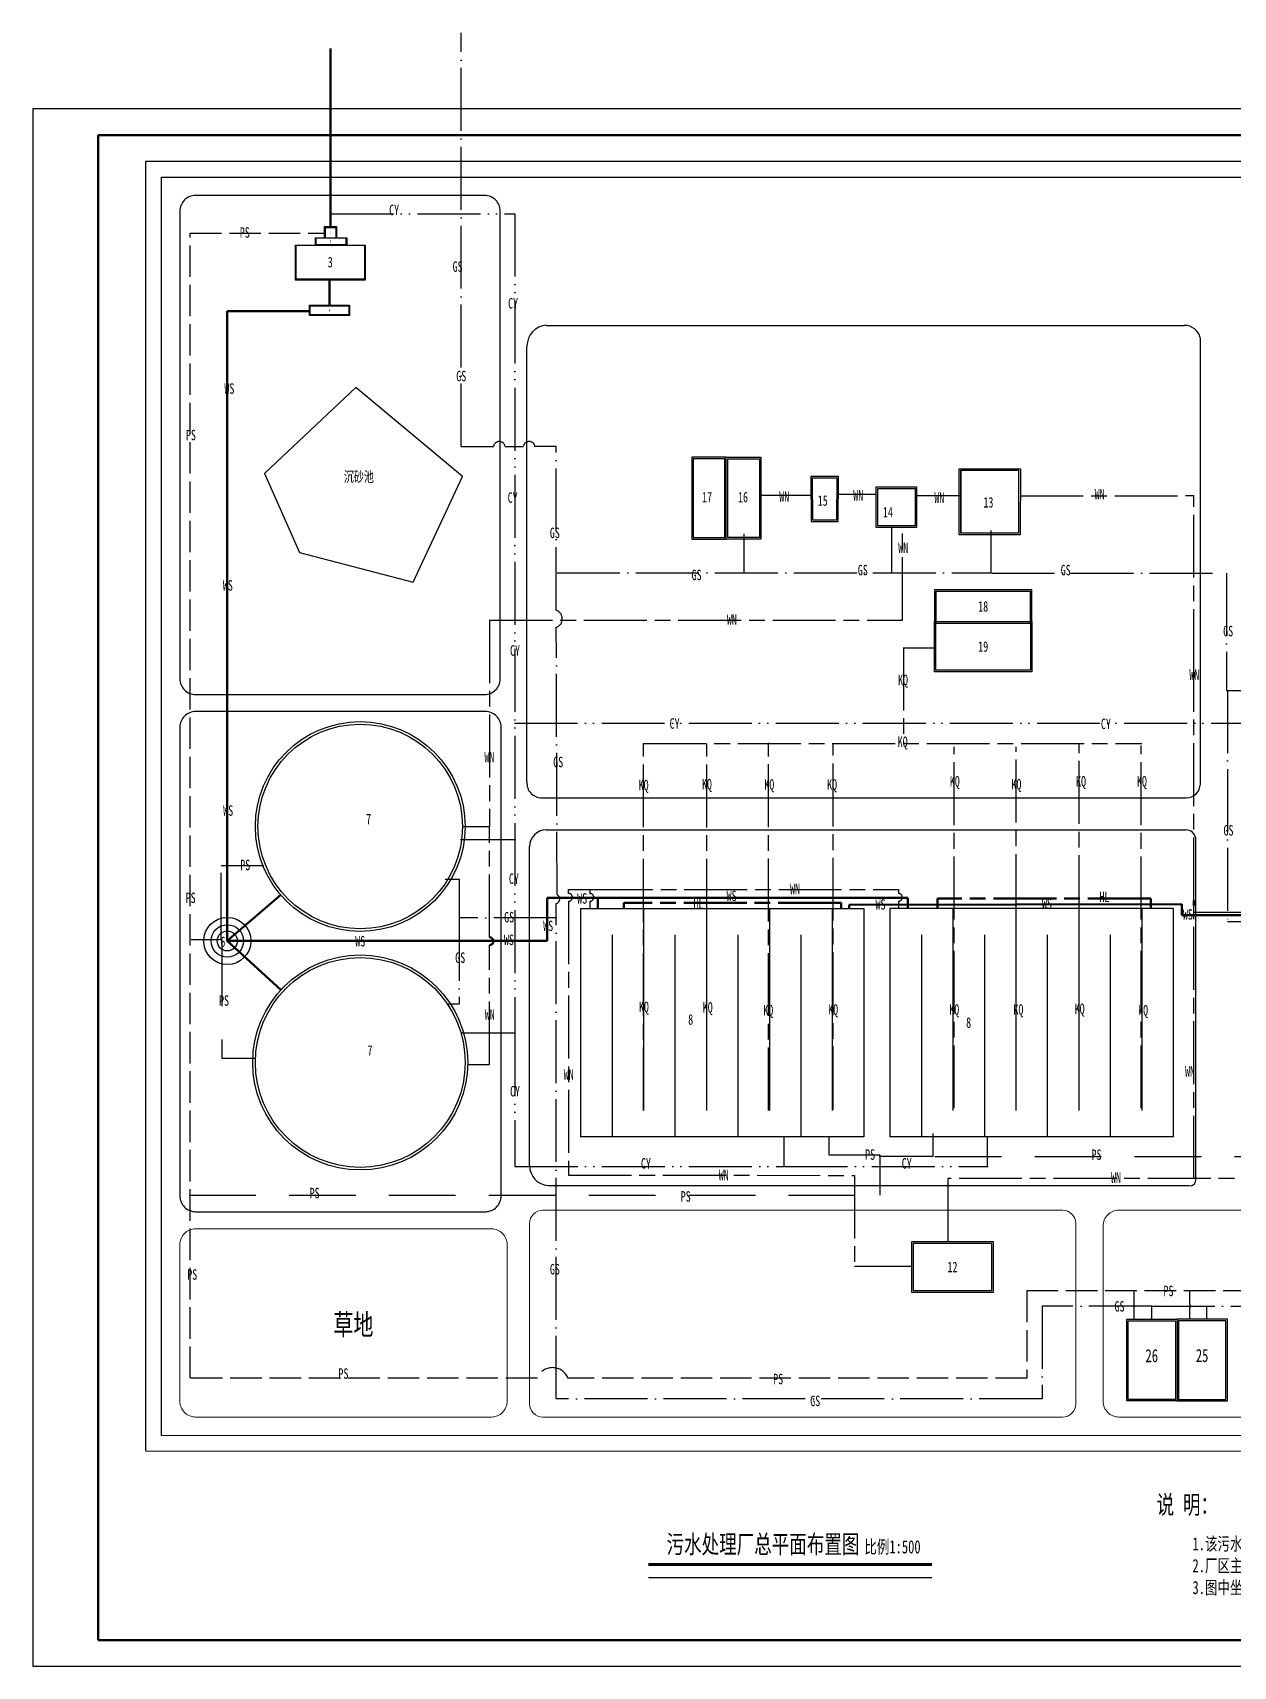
# Model space of a CAD drawing. Header units: millimetres. Extents: x 3398 to 7210, y -225 to 672.
# Drawn here: x 4839 to 5297, y 14 to 637 of the extents above; entities that cross this region are included whole.
import ezdxf

# ---------------------------------------------------------------- set-up
doc = ezdxf.new("R2010")
doc.units = ezdxf.units.MM
for name, pattern in [('ACAD_ISO02W100', [15, 12, -3]), ('ACAD_ISO04W100', [30, 24, -3, 0, -3]), ('ACAD_ISO05W100', [33, 24, -3, 0, -3, 0, -3]), ('ACAD_ISO08W100', [36, 24, -3, 6, -3]), ('ACAD_ISO11W100', [33, 12, -3, 12, -3, 0, -3]), ('DASHEDX2', [38.1, 25.4, -12.7])]:
    doc.linetypes.add(name, pattern=pattern)
for name, color, linetype in [('厂区排水管线', 252, 'ACAD_ISO02W100'), ('厂区给水管', 150, 'ACAD_ISO04W100'), ('图框线和图表线', 7, 'Continuous'), ('文字', 7, 'Continuous'), ('污水处理构筑物', 6, 'Continuous'), ('污泥处理构筑物', 3, 'Continuous'), ('绿地', 3, 'Continuous'), ('草地', 96, 'Continuous'), ('辅助构筑物和建筑物', 1, 'Continuous')]:
    doc.layers.add(name, color=color, linetype=linetype)
for name, color, linetype, lineweight in [('污水管线', 5, 'Continuous', 50), ('污泥管线', 40, 'ACAD_ISO08W100', 50), ('消化液回流', 1, 'ACAD_ISO08W100', 50)]:
    doc.layers.add(name, color=color, linetype=linetype, lineweight=lineweight)
doc.styles.add('长仿宋', font='simfang.ttf', dxfattribs={"width": 0.7, "height": 4})

msp = doc.modelspace()

# ---------------------------------------------------------------- linework, layer by layer
at = {"lineweight": -3}
for p, q in [((5680.151, 608.053), (4839.151, 608.053)), ((4839.151, 608.053), (4839.151, 14.053)), ((4839.151, 14.053), (5680.151, 14.053))]:
    msp.add_line(p, q, dxfattribs=at)
at = {"lineweight": 50}
for p, q in [((4864.151, 598.053), (4864.151, 24.053)), ((5670.151, 598.053), (4864.151, 598.053)), ((4864.151, 24.053), (5670.151, 24.053))]:
    msp.add_line(p, q, dxfattribs=at)
at = {"layer": '厂区排水管线', "color": 0, "linetype": 'ACAD_ISO05W100', "lineweight": -3}
for p, q in [((4952.717, 568.08), (5023.073, 568.08)), ((5023.073, 568.08), (5023.073, 255.579)), ((5022.946, 373.741), (5311.58, 373.741)), ((5023.407, 329.262), (5002.306, 329.262)), ((5023.073, 255.579), (5002.514, 255.579)), ((5023.027, 255.5), (5023.027, 204.744)), ((5125.68, 204.744), (5125.68, 216.221)), ((5203.307, 204.744), (5203.307, 216.221)), ((5023.027, 204.744), (5125.68, 204.744)), ((5125.935, 204.744), (5203.563, 204.744))]:
    msp.add_line(p, q, dxfattribs=at)
at = {"layer": '厂区排水管线'}
for p, q in [((4899.17, 123.98), (4899.17, 560.64)), ((4899.17, 560.64), (4950.469, 560.64)), ((5395.174, 157.293), (5218.27, 157.293)), ((5218.27, 157.293), (5218.27, 123.98)), ((5259.121, 157.293), (5259.121, 151.814)), ((5280.323, 157.293), (5280.323, 152.121)), ((5259.121, 151.067), (5259.121, 146.462)), ((5280.323, 150.815), (5280.323, 146.462)), ((5031.524, 123.98), (4899.17, 123.98)), ((5218.27, 123.98), (5043.234, 123.98))]:
    msp.add_line(p, q, dxfattribs=at)
at = {"layer": '厂区排水管线', "color": 6, "linetype": 'ByBlock'}
msp.add_line((4947.288, 556.35), (4958.62, 556.35), dxfattribs=at)
at = {"layer": '厂区排水管线', "color": 5, "linetype": 'ByBlock', "lineweight": 50}
for p, q in [((4913.367, 290.71), (4913.367, 530.95)), ((4913.367, 530.95), (4944.693, 530.95)), ((5035.389, 290.71), (5035.389, 307.135)), ((5172.873, 307.135), (5172.873, 303.042)), ((5277.405, 304.765), (5150.574, 304.528)), ((5277.405, 300.534), (5277.405, 304.765)), ((5393.098, 300.534), (5277.405, 300.534))]:
    msp.add_line(p, q, dxfattribs=at)
at = {"layer": '厂区排水管线', "color": 3, "linetype": 'ByBlock'}
for p, q in [((5035.117, 525.494), (5278.324, 525.494)), ((5027.642, 351.339), (5027.642, 517.573)), ((5038.833, 394.517), (5038.833, 394.517)), ((5033.244, 345.268), (5278.999, 345.268)), ((5034.936, 333.074), (5278.927, 333.074)), ((5028.646, 205.004), (5028.646, 326.712)), ((5282.662, 199.432), (5282.662, 329.882)), ((5028.646, 205.004), (5028.646, 205.004)), ((5035.706, 197.406), (5280.105, 197.406))]:
    msp.add_line(p, q, dxfattribs=at)
at = {"layer": '厂区排水管线', "color": 3, "linetype": 'ByBlock', "lineweight": -3}
msp.add_line((5284.43, 350.548), (5284.43, 520.688), dxfattribs=at)
at = {"layer": '厂区排水管线', "linetype": 'ByBlock', "lineweight": -2}
for p, q in [((4962.366, 501.809), (4927.542, 468.98)), ((5003.059, 467.807), (4962.366, 501.809)), ((4927.542, 468.98), (4940.846, 438.887)), ((4984.278, 427.553), (5003.059, 467.807)), ((4940.846, 438.887), (4984.278, 427.553))]:
    msp.add_line(p, q, dxfattribs=at)
at = {"layer": '厂区排水管线', "color": 5, "linetype": 'ByBlock'}
for p, q in [((5002.607, 479.288), (5014.863, 479.288)), ((5019.294, 479.288), (5026.259, 479.288)), ((5038.833, 479.288), (5030.469, 479.288))]:
    msp.add_line(p, q, dxfattribs=at)
at = {"layer": '厂区排水管线', "color": 5, "linetype": 'ACAD_ISO04W100'}
for p, q in [((5038.833, 416.827), (5038.833, 479.288)), ((5039.135, 308.37), (5038.833, 410.321)), ((5038.833, 116.118), (5038.833, 304.962))]:
    msp.add_line(p, q, dxfattribs=at)
at = {"layer": '厂区排水管线', "color": 40, "linetype": 'ACAD_ISO08W100', "lineweight": 30}
for p, q in [((5281.926, 393.262), (5281.926, 460.536)), ((5170.806, 413.076), (5170.806, 448.217)), ((5013.357, 413.076), (5013.357, 334.351)), ((5043.5, 305.863), (5043.489, 201.398)), ((5043.5, 308.842), (5043.5, 310.332)), ((5051.631, 310.332), (5051.631, 308.606)), ((5051.631, 305.863), (5051.631, 302.838)), ((5169.304, 310.332), (5169.304, 308.842)), ((5169.304, 305.863), (5169.304, 303.042)), ((5289.905, 301.564), (5281.926, 301.559)), ((5043.489, 201.398), (5152.569, 201.284)), ((5152.569, 201.284), (5152.569, 166.633)), ((5152.569, 166.633), (5174.301, 166.633))]:
    msp.add_line(p, q, dxfattribs=at)
at = {"layer": '厂区排水管线', "color": 5, "linetype": 'ACAD_ISO04W100', "lineweight": -3}
for p, q in [((5166.831, 431.08), (5166.831, 449.264)), ((5110.473, 431.068), (5110.473, 445.944)), ((5204.663, 431.08), (5204.663, 447.275)), ((5039.112, 431.08), (5204.663, 431.08)), ((5204.871, 431.011), (5294.382, 431.011)), ((5294.382, 431.011), (5294.382, 386.263)), ((5294.745, 386.359), (5294.745, 298.108)), ((5294.382, 386.263), (5345.607, 386.263)), ((5001.945, 314.128), (4996.416, 314.128)), ((5001.945, 299.487), (5001.945, 314.128)), ((5038.992, 299.46), (5001.818, 299.46)), ((5001.818, 299.46), (5001.818, 266.568)), ((5294.745, 298.108), (5351.959, 298.108)), ((5001.818, 266.568), (4997.578, 266.568))]:
    msp.add_line(p, q, dxfattribs=at)
at = {"layer": '厂区排水管线', "color": 30, "linetype": 'ACAD_ISO08W100', "lineweight": 30}
for p, q in [((5171.252, 402.65), (5171.252, 366.051)), ((5171.252, 402.467), (5182.612, 402.467)), ((5072.077, 226.042), (5072.077, 365.995)), ((5072.077, 365.995), (5262.077, 365.995)), ((5096.266, 226.014), (5096.266, 365.88)), ((5119.768, 226.087), (5119.768, 366.23)), ((5144.445, 226.391), (5144.445, 365.711)), ((5190.612, 226.881), (5190.612, 364.73)), ((5214.187, 227.863), (5214.187, 364.73)), ((5238.253, 227.372), (5238.253, 365.711)), ((5261.828, 226.881), (5261.828, 365.22))]:
    msp.add_line(p, q, dxfattribs=at)
at = {"layer": '厂区排水管线', "color": 3, "linetype": 'ByBlock', "lineweight": 30}
msp.add_line((5281.926, 391.176), (5281.926, 391.176), dxfattribs=at)
at = {"layer": '厂区排水管线', "color": 30, "linetype": 'ACAD_ISO08W100', "lineweight": 50}
for p, q in [((5072.077, 365.995), (5072.077, 365.995)), ((5096.077, 226.042), (5096.077, 226.042))]:
    msp.add_line(p, q, dxfattribs=at)
at = {"layer": '厂区排水管线', "linetype": 'DASHEDX2', "lineweight": -3}
for p, q in [((4911.062, 291.222), (4911.062, 319.478)), ((4911.062, 319.478), (4927.342, 319.478)), ((4911.26, 291.229), (4911.26, 245.971)), ((4911.26, 245.971), (4923.722, 245.971)), ((5142.911, 209.035), (5142.911, 216.128)), ((5182.533, 208.661), (5182.533, 217.248)), ((5162.348, 209.035), (5142.911, 209.035)), ((5161.974, 208.661), (5182.533, 208.661)), ((5162.348, 193.728), (5162.348, 209.035)), ((5183.158, 208.528), (5307.26, 208.528)), ((4898.832, 193.728), (5162.348, 193.728))]:
    msp.add_line(p, q, dxfattribs=at)
at = {"layer": '厂区排水管线', "linetype": 'ACAD_ISO11W100', "lineweight": -3}
msp.add_line((4899.532, 291.222), (4911.062, 291.222), dxfattribs=at)
at = {"layer": '厂区排水管线', "color": 3, "linetype": 'ByBlock'}
for centre, radius, start, end in [((5035.577, 517.573), 7.935, 93.325584, 180), ((5278.324, 519.213), 6.281, 13.580401, 90), ((5033.244, 350.888), 5.621, 175.403442, 270), ((5278.999, 350.7), 5.433, 270, 358.396645), ((5035.008, 326.712), 6.362, 90.646662, 180), ((5278.927, 329.293), 3.781, 8.964429, 90), ((5036.265, 205.004), 7.619, 180, 265.790267), ((5280.581, 199.432), 2.081, 256.77192, 360)]:
    msp.add_arc(centre, radius, start, end, dxfattribs=at)
at = {"layer": '厂区排水管线'}
for centre, radius, start, end in [((5259.021, 151.44), 0.387, 285.109608, 74.890392), ((5279.957, 151.468), 0.748, 299.26813, 60.73187), ((5037.379, 121.689), 6.287, 21.371683, 158.628317)]:
    msp.add_arc(centre, radius, start, end, dxfattribs=at)
at = {"layer": '厂区给水管'}
for p, q in [((5002.607, 479.288), (5002.607, 637.112)), ((5265.942, 151.464), (5224.095, 151.464)), ((5224.095, 151.464), (5224.095, 116.118)), ((5265.942, 146.462), (5265.942, 151.464)), ((5265.942, 151.464), (5397.406, 151.464)), ((5286.738, 151.464), (5286.738, 146.462)), ((5224.095, 116.118), (5038.833, 116.118))]:
    msp.add_line(p, q, dxfattribs=at)
for centre, radius, start, end in [((5017.079, 478.941), 2.242, 8.906371, 171.093629), ((5028.474, 478.941), 2.242, 8.906371, 171.093629), ((5037.679, 413.574), 3.451, 289.529551, 70.470449), ((5038.265, 306.707), 1.878, 291.646914, 62.383847)]:
    msp.add_arc(centre, radius, start, end, dxfattribs=at)
at = {"layer": '图框线和图表线', "lineweight": 70}
msp.add_line((5073.987, 52.942), (5181.987, 52.942), dxfattribs=at)
at = {"layer": '图框线和图表线'}
msp.add_line((5073.987, 47.942), (5181.987, 47.942), dxfattribs=at)
at = {"layer": '污水处理构筑物', "lineweight": -3}
for p, q in [((4950.469, 563.145), (4955.069, 563.154)), ((4950.469, 558.85), (4950.469, 563.145)), ((4950.769, 562.845), (4954.769, 562.845)), ((4950.769, 558.85), (4950.769, 562.845)), ((4954.769, 562.845), (4954.769, 558.85)), ((4955.069, 563.154), (4955.069, 558.85)), ((4939.337, 542.769), (4939.337, 556.069)), ((4939.337, 556.069), (4965.937, 556.069)), ((4939.637, 543.069), (4939.637, 556.069)), ((4946.984, 556.069), (4946.988, 558.85)), ((4946.988, 558.85), (4952.988, 558.849)), ((4947.288, 556.35), (4947.288, 558.85)), ((4952.988, 558.849), (4958.62, 558.85)), ((4958.62, 558.85), (4958.62, 556.35)), ((4958.62, 558.85), (4958.92, 558.85)), ((4958.92, 558.85), (4958.92, 556.35)), ((4958.92, 556.35), (4958.92, 556.069)), ((4965.637, 556.069), (4965.637, 543.069)), ((4965.937, 556.069), (4965.937, 542.769)), ((4965.937, 542.769), (4939.337, 542.769)), ((4965.637, 543.069), (4939.637, 543.069)), ((4944.696, 533.208), (4952.356, 533.208)), ((4944.696, 529.228), (4944.696, 533.208)), ((4944.996, 532.908), (4952.356, 532.908)), ((4944.996, 529.528), (4944.996, 532.908)), ((4952.356, 533.208), (4960.016, 533.208)), ((4952.356, 532.908), (4959.716, 532.908)), ((4959.716, 532.908), (4959.716, 529.528)), ((4960.016, 533.208), (4960.016, 529.228)), ((4952.356, 529.228), (4944.696, 529.228)), ((4952.356, 529.528), (4944.996, 529.528)), ((4959.716, 529.528), (4952.356, 529.528)), ((4960.016, 529.228), (4952.356, 529.228)), ((5048.077, 303.042), (5048.077, 216.042)), ((5048.077, 303.042), (5156.077, 303.042)), ((5072.077, 303.042), (5072.077, 226.042)), ((5096.077, 303.042), (5096.077, 226.042)), ((5120.077, 303.042), (5120.077, 226.042)), ((5144.077, 303.042), (5144.077, 226.042)), ((5156.077, 303.042), (5156.077, 216.042)), ((5166.077, 303.042), (5166.077, 216.042)), ((5274.077, 303.042), (5166.077, 303.042)), ((5190.077, 303.042), (5190.077, 226.042)), ((5214.077, 303.042), (5214.077, 226.042)), ((5238.077, 303.042), (5238.077, 226.042)), ((5262.077, 303.042), (5262.077, 226.042)), ((5274.077, 303.042), (5274.077, 216.042)), ((5060.077, 293.042), (5060.077, 216.042)), ((5084.077, 293.042), (5084.077, 216.042)), ((5108.077, 293.042), (5108.077, 216.042)), ((5132.077, 293.042), (5132.077, 216.042)), ((5178.077, 293.042), (5178.077, 216.042)), ((5202.077, 293.042), (5202.077, 216.042)), ((5226.077, 293.042), (5226.077, 216.042)), ((5250.077, 293.042), (5250.077, 216.042)), ((5156.077, 216.042), (5048.077, 216.042)), ((5274.077, 216.042), (5166.077, 216.042))]:
    msp.add_line(p, q, dxfattribs=at)
at = {"layer": '污水处理构筑物', "lineweight": -2}
for points in [[(5220.226, 411.357), (5220.226, 424.557), (5183.026, 424.557), (5183.026, 411.357)], [(5220.226, 412.557), (5220.226, 393.357), (5183.026, 393.357), (5183.026, 412.557)], [(5183.626, 412.557), (5219.626, 412.557)]]:
    msp.add_lwpolyline(points, dxfattribs=at)
for points in [[(5183.626, 411.957), (5219.626, 411.957), (5219.626, 423.957), (5183.626, 423.957)], [(5183.626, 411.957), (5219.626, 411.957), (5219.626, 393.957), (5183.626, 393.957)]]:
    msp.add_lwpolyline(points, close=True, dxfattribs=at)
at = {"layer": '污水处理构筑物', "lineweight": -3}
for centre, radius in [((4964.068, 334.351), 40), ((4964.068, 334.351), 39), ((4964.068, 244.351), 41), ((4964.068, 244.351), 40)]:
    msp.add_circle(centre, radius, dxfattribs=at)
at = {"layer": '污水处理构筑物'}
for radius in [8.998, 6.189, 3.835]:
    msp.add_circle((4913.367, 290.71), radius, dxfattribs=at)
at = {"layer": '污水管线', "lineweight": 50}
msp.add_line((4952.769, 563.149), (4952.769, 631.13), dxfattribs=at)
at = {"layer": '污水管线'}
for p, q in [((4952.356, 533.208), (4952.356, 542.769)), ((4913.367, 290.71), (4933.752, 308.256)), ((5035.389, 307.135), (5172.873, 307.135)), ((5054.642, 307.135), (5054.642, 303.042)), ((5150.574, 303.042), (5150.574, 304.528)), ((4913.367, 290.71), (4933.81, 272.018)), ((4913.367, 290.71), (5035.389, 290.71))]:
    msp.add_line(p, q, dxfattribs=at)
at = {"layer": '污泥处理构筑物', "lineweight": -3}
for p, q in [((5135.965, 459.325), (5135.965, 467.923)), ((5135.965, 467.923), (5136.565, 467.923)), ((5136.565, 467.923), (5145.77, 467.923)), ((5145.77, 467.923), (5146.37, 467.923)), ((5146.37, 467.923), (5146.37, 459.625)), ((5215.108, 470.224), (5215.108, 446.224)), ((5135.965, 459.325), (5135.965, 450.726)), ((5146.37, 459.625), (5146.37, 459.325)), ((5146.37, 459.025), (5146.37, 459.325)), ((5146.37, 450.726), (5146.37, 459.025)), ((5135.965, 450.726), (5136.565, 450.726)), ((5136.565, 450.726), (5145.77, 450.726)), ((5145.77, 450.726), (5146.37, 450.726))]:
    msp.add_line(p, q, dxfattribs=at)
at = {"layer": '污泥处理构筑物', "lineweight": -2}
for p, q in [((5193.108, 458.224), (5193.108, 470.224)), ((5193.108, 470.224), (5215.108, 470.224)), ((5193.108, 446.224), (5193.108, 458.224)), ((5215.108, 446.224), (5193.108, 446.224))]:
    msp.add_line(p, q, dxfattribs=at)
at = {"layer": '污泥处理构筑物'}
for p, q in [((5160.837, 463.847), (5176.237, 463.847)), ((5160.837, 448.447), (5160.837, 463.847)), ((5161.437, 463.247), (5175.637, 463.247)), ((5161.437, 449.047), (5161.437, 463.247)), ((5175.637, 463.247), (5175.637, 449.047)), ((5176.237, 463.847), (5176.237, 448.447)), ((5175.637, 449.047), (5161.437, 449.047)), ((5176.237, 448.447), (5160.837, 448.447))]:
    msp.add_line(p, q, dxfattribs=at)
at = {"layer": '污泥处理构筑物', "lineweight": -2}
for points in [[(5090.463, 443.999), (5103.663, 443.999), (5103.663, 475.199), (5090.463, 475.199)], [(5091.063, 444.599), (5103.063, 444.599), (5103.063, 474.599), (5091.063, 474.599)], [(5116.863, 443.999), (5103.663, 443.999), (5103.663, 475.199), (5116.863, 475.199)], [(5116.263, 444.599), (5104.263, 444.599), (5104.263, 474.599), (5116.263, 474.599)], [(5174.301, 156.75), (5205.501, 156.75), (5205.501, 175.95), (5174.301, 175.95)], [(5174.901, 157.35), (5204.901, 157.35), (5204.901, 175.35), (5174.901, 175.35)]]:
    msp.add_lwpolyline(points, close=True, dxfattribs=at)
at = {"layer": '污泥处理构筑物', "lineweight": -3}
for points in [[(5136.565, 467.323), (5145.77, 467.323), (5145.77, 458.998), (5145.77, 458.998)], [(5136.577, 458.998), (5136.565, 458.998), (5136.565, 467.323)], [(5136.566, 459.025), (5136.565, 459.025), (5136.565, 451.326), (5145.77, 451.326), (5145.77, 459.025), (5145.77, 459.025)], [(5136.584, 458.998), (5136.577, 458.998)]]:
    msp.add_lwpolyline(points, dxfattribs=at)
at = {"layer": '污泥处理构筑物', "lineweight": -2}
for points in [[(5192.508, 457.624), (5192.508, 470.824)], [(5192.508, 470.824), (5215.804, 470.824), (5215.708, 445.624)], [(5215.804, 470.824), (5215.708, 445.624), (5192.508, 445.624)], [(5193.108, 470.224), (5193.108, 446.224)], [(5192.508, 445.624), (5192.508, 458.824)]]:
    msp.add_lwpolyline(points, dxfattribs=at)
at = {"layer": '污泥管线', "lineweight": 30}
for p, q in [((5135.891, 460.656), (5116.863, 460.656)), ((5160.837, 460.971), (5146.406, 460.971)), ((5176.237, 460.536), (5192.801, 460.536)), ((5215.764, 460.448), (5281.926, 460.536)), ((5013.357, 413.076), (5170.806, 413.076)), ((5281.926, 306.149), (5281.926, 391.176)), ((5003.068, 334.351), (5013.357, 334.351)), ((5013.357, 292.102), (5013.357, 334.351)), ((5043.5, 310.332), (5051.631, 310.332)), ((5051.631, 310.332), (5169.304, 310.332)), ((5281.926, 200.066), (5281.926, 304.206)), ((5343.383, 301.6), (5289.905, 301.564)), ((5013.357, 243.628), (5013.357, 289.123)), ((5005.061, 243.628), (5013.357, 243.628)), ((5396.413, 200.066), (5188.182, 200.066)), ((5188.182, 200.066), (5188.182, 175.95))]:
    msp.add_line(p, q, dxfattribs=at)
at = {"layer": '污泥管线', "lineweight": -3}
msp.add_line((5193.108, 458.224), (5193.108, 457.624), dxfattribs=at)
at = {"layer": '污泥管线'}
for p, q in [((5281.926, 391.176), (5281.926, 393.262)), ((5281.926, 304.206), (5281.926, 306.149))]:
    msp.add_line(p, q, dxfattribs=at)
at = {"layer": '污泥管线', "lineweight": 30}
for centre in [(5043.5, 307.353), (5051.631, 307.353), (5169.304, 307.353)]:
    msp.add_arc(centre, 1.49, 270, 90, dxfattribs=at)
at = {"layer": '污泥管线'}
msp.add_arc((5013.357, 290.613), 1.49, 270, 90, dxfattribs=at)
at = {"layer": '消化液回流'}
for p, q in [((5265.538, 306.949), (5184.249, 306.949)), ((5184.249, 306.949), (5184.249, 303.042)), ((5265.538, 303.042), (5265.538, 306.949)), ((5147.442, 305.268), (5064.648, 305.268)), ((5064.648, 305.268), (5064.648, 303.042)), ((5147.442, 303.042), (5147.442, 305.268))]:
    msp.add_line(p, q, dxfattribs=at)
at = {"layer": '绿地', "lineweight": -3}
for p, q in [((4882.292, 588.053), (5520.051, 588.053)), ((4888.292, 582.053), (5520.029, 582.053)), ((4888.292, 102.144), (4888.292, 582.053))]:
    msp.add_line(p, q, dxfattribs=at)
at = {"layer": '绿地', "color": 3, "lineweight": -3}
msp.add_line((4882.292, 96.144), (4882.292, 588.053), dxfattribs=at)
at = {"layer": '绿地', "lineweight": -3}
for points in [[(4895.292, 390.679, 0.4142136), (4901.292, 384.679), (5011.454, 384.679, 0.4142136), (5017.454, 390.679), (5017.454, 569.053, 0.4142136), (5011.454, 575.053), (4901.292, 575.053, 0.4142136), (4895.292, 569.053)], [(5017.799, 372.22, 0.4142136), (5011.799, 378.22), (4901.292, 378.22, 0.4142136), (4895.292, 372.22), (4895.292, 193.453, 0.4142136), (4901.292, 187.453), (5011.799, 187.453, 0.4142136), (5017.799, 193.453)]]:
    msp.add_lwpolyline(points, format="xyb", close=True, dxfattribs=at)
at = {"layer": '草地', "color": 3, "lineweight": 9}
for p, q in [((4888.292, 102.144), (5514.029, 102.144)), ((4882.292, 96.144), (5520.029, 96.144))]:
    msp.add_line(p, q, dxfattribs=at)
for points in [[(5028.646, 183.004, -0.4142136), (5033.646, 188.004), (5231.944, 188.004, -0.4142136), (5236.944, 183.004), (5236.944, 114.144, -0.4142136), (5231.944, 109.144), (5033.646, 109.144, -0.4142136), (5028.646, 114.144)], [(5247.357, 115.144, 0.4142136), (5253.357, 109.144), (5490.192, 109.144, 0.4142136), (5496.192, 115.144), (5496.192, 182.004, 0.4142136), (5490.192, 188.004), (5253.357, 188.004, 0.4142136), (5247.357, 182.004)], [(4895.292, 115.144, 0.4142136), (4901.292, 109.144), (5014.101, 109.144, 0.4142136), (5020.101, 115.144), (5020.101, 174.905, 0.4142136), (5014.101, 180.905), (4901.292, 180.905, 0.4142136), (4895.292, 174.905)]]:
    msp.add_lwpolyline(points, format="xyb", close=True, dxfattribs=at)
at = {"layer": '辅助构筑物和建筑物', "lineweight": -2}
for points in [[(5256.342, 146.462), (5275.542, 146.462), (5275.542, 115.262), (5256.342, 115.262)], [(5256.942, 145.862), (5274.942, 145.862), (5274.942, 115.862), (5256.942, 115.862)], [(5275.542, 115.262), (5294.742, 115.262), (5294.742, 146.462), (5275.542, 146.462)], [(5276.142, 115.862), (5294.142, 115.862), (5294.142, 145.862), (5276.142, 145.862)]]:
    msp.add_lwpolyline(points, close=True, dxfattribs=at)

# ---------------------------------------------------------------- texts
at = {"style": '长仿宋'}
for s, insert, char_height, width, attachment_point in [('3', (4952.637, 549.569), 4, 26, 5), ('4', (4952.405, 531.25), 1, 7.36, 5), ('14', (5167.203, 456.224), 4, 0.98258, 3), ('18', (5201.626, 418.257), 4, 36, 5), ('19', (5201.626, 402.957), 4, 36, 5), ('7', (4967.265, 337.197), 4, 49.01714, 5), ('6', (4911.679, 290.389), 4, 2.64706, 5), ('7', (4967.757, 248.906), 4, 30.85935, 5), ('12', (5189.901, 166.35), 4, 30, 5)]:
    msp.add_mtext(s, dxfattribs=dict(at, insert=insert, char_height=char_height, width=width, attachment_point=attachment_point))
at = {"layer": '厂区排水管线', "color": 0, "linetype": 'ACAD_ISO05W100', "lineweight": -3, "char_height": 4, "attachment_point": 1, "style": '长仿宋'}
for s, width, insert in [('CY', 11.40731, (4975.084, 571.515)), ('GS', 8.20997, (4999.298, 549.881)), ('CY', 7.41569, (5020.432, 535.906)), ('GS', 8.20997, (5000.698, 508.144)), ('WS', 9.93717, (4912.268, 503.369)), ('CY', 6.02353, (5020.283, 461.803)), ('GS', 8.20997, (5036.368, 448.342)), ('GS', 8.20997, (5090.414, 432.281)), ('GS', 8.20997, (5153.803, 434.143)), ('GS', 8.20997, (5231.175, 434.143)), ('WS', 9.93717, (4911.665, 428.32)), ('GS', 8.20997, (5293.144, 410.882)), ('CY', 4.73969, (5021.177, 403.48)), ('CY', 11.89254, (5082.032, 375.638)), ('CY', 9.18333, (5246.519, 375.514)), ('GS', 8.20997, (5037.661, 360.952)), ('WS', 9.93717, (4911.808, 342.436)), ('GS', 8.20997, (5293.254, 334.884)), ('CY', 6.09141, (5020.755, 316.47)), ('WS', 9.93717, (5046.815, 308.913)), ('WS', 9.93717, (5103.755, 309.888)), ('WS', 9.93717, (5160.562, 306.635)), ('WS', 9.93717, (5224.009, 306.863)), ('GS', 8.20997, (5018.927, 301.765)), ('WS', 9.93717, (5277.769, 302.817)), ('WS', 9.93717, (5018.852, 293.131)), ('WS', 9.93717, (5033.836, 298.458)), ('WS', 9.93717, (4962.158, 292.596)), ('GS', 8.20997, (5000.277, 286.338)), ('CY', 6.57664, (5021.199, 235.403)), ('CY', 7.64964, (5071.111, 207.879)), ('CY', 7.92259, (5170.557, 207.879)), ('GS', 8.20997, (5036.407, 167.5)), ('GS', 8.20997, (5251.706, 153.341)), ('GS', 8.20997, (5135.663, 117.282))]:
    msp.add_mtext_dynamic_manual_height_columns(s, width=width, gutter_width=20, heights=[0], dxfattribs=dict(at, insert=insert))
at = {"layer": '厂区排水管线', "color": 5, "linetype": 'ByBlock', "lineweight": 50, "insert": (4957.803, 469.78), "char_height": 4, "attachment_point": 1, "style": '长仿宋'}
msp.add_mtext_dynamic_manual_height_columns('{\\C256;沉砂池}', width=31.27781, gutter_width=20, heights=[0], dxfattribs=at)
at = {"layer": '厂区排水管线', "insert": (4961.444, 143.966), "char_height": 8, "width": 94.89589, "attachment_point": 5, "style": '长仿宋'}
msp.add_mtext('草地', dxfattribs=at)
at = {"layer": '图框线和图表线', "insert": (5281.43, 63.278), "char_height": 5, "width": 110.44399, "attachment_point": 1, "style": '长仿宋'}
msp.add_mtext('{\\fFangSong_GB2312|b0|i0|c134|p49;1.}该污水处理厂处理规模{\\fFangSong_GB2312|b0|i0|c134|p49;85000}吨{\\fFangSong_GB2312|b0|i0|c134|p49;/}天{\\fFangSong_GB2312|b0|i0|c134|p49;\\P2.}厂区主干道{\\fFangSong_GB2312|b0|i0|c134|p49;7.0}米，次干道{\\fFangSong_GB2312|b0|i0|c134|p49;3.5}米{\\fFangSong_GB2312|b0|i0|c134|p49;\\P3.}图中坐标以米计', dxfattribs=at)
at = {"layer": '文字', "style": '长仿宋'}
for s, insert, char_height, width, attachment_point in [('PS', (4918.14, 562.902), 4, 10.77679, 1), ('PS', (4897.588, 485.639), 4, 10.77679, 1), ('17', (5098.22, 461.979), 4, 0.98258, 3), ('16', (5111.929, 461.979), 4, 0.98258, 3), ('WN', (5123.855, 462.228), 4, 10.77679, 1), ('WN', (5152.07, 462.679), 4, 10.77679, 1), ('WN', (5182.992, 461.777), 4, 10.77679, 1), ('WN', (5244.12, 463.135), 4, 10.77679, 1), ('15', (5142.365, 460.667), 4, 0.98258, 3), ('13', (5205.525, 459.988), 4, 0.86181, 3), ('WN', (5169.22, 442.632), 4, 10.77679, 1), ('WN', (5103.877, 415.296), 4, 10.77679, 1), ('WN', (5280.232, 394.233), 4, 10.77679, 1), ('KQ', (5169.143, 392.233), 4, 10.77679, 1), ('KQ', (5169.027, 368.687), 4, 10.77679, 1), ('WN', (5011.414, 362.782), 4, 10.77679, 1), ('KQ', (5070.225, 352.179), 4, 10.77679, 1), ('KQ', (5094.359, 352.528), 4, 10.77679, 1), ('KQ', (5118.144, 352.353), 4, 10.77679, 1), ('KQ', (5142.104, 352.353), 4, 10.77679, 1), ('KQ', (5188.894, 353.594), 4, 10.77679, 1), ('KQ', (5212.401, 352.476), 4, 10.77679, 1), ('KQ', (5237.025, 353.594), 4, 10.77679, 1), ('KQ', (5260.251, 353.594), 4, 10.77679, 1), ('PS', (4918.286, 321.686), 4, 10.77679, 1), ('WN', (5127.991, 312.527), 4, 10.77679, 1), ('PS', (4897.484, 309.155), 4, 10.77679, 1), ('PS', (4910.222, 269.967), 4, 10.77679, 1), ('WN', (5011.556, 264.66), 4, 10.77679, 1), ('KQ', (5070.33, 267.554), 4, 10.77679, 1), ('KQ', (5094.677, 267.387), 4, 10.77679, 1), ('KQ', (5117.762, 266.276), 4, 10.77679, 1), ('KQ', (5142.513, 266.553), 4, 10.77679, 1), ('KQ', (5188.681, 266.553), 4, 10.77679, 1), ('KQ', (5213.155, 266.553), 4, 10.77679, 1), ('KQ', (5236.517, 266.831), 4, 10.77679, 1), ('KQ', (5260.712, 266.276), 4, 10.77679, 1), ('WN', (5041.659, 241.764), 4, 10.77679, 1), ('WN', (5278.603, 242.951), 4, 10.77679, 1), ('PS', (5156.589, 211.239), 4, 10.77679, 1), ('PS', (5242.934, 211.183), 4, 10.77679, 1), ('WN', (5100.787, 203.414), 4, 10.77679, 1), ('WN', (5250.381, 202.413), 4, 10.77679, 1), ('PS', (4944.767, 196.554), 4, 10.77679, 1), ('PS', (5086.278, 195.28), 4, 10.77679, 1), ('PS', (4898.102, 165.481), 4, 10.77679, 1), ('PS', (5270.387, 159.22), 4, 10.77679, 1), ('26', (5263.532, 135.055), 5, 0.98258, 1), ('25', (5282.732, 135.099), 5, 1.29371, 1), ('PS', (4955.747, 127.691), 4, 10.77679, 1), ('PS', (5121.532, 125.641), 4, 10.77679, 1), ('{\\fFangSong_GB2312|b0|i0|c134|p49;说 明：}', (5267.758, 79.218), 7, 40.62448, 1), ('{\\fFangSong_GB2312|b0|i0|c134|p49;\\H1.75x;污水处理厂总平面布置图\\H0.5714x; \\H1.25x;比例1:500}', (5129.323, 60.245), 4, 116.76622, 5)]:
    msp.add_mtext(s, dxfattribs=dict(at, insert=insert, char_height=char_height, width=width, attachment_point=attachment_point))
at = {"layer": '消化液回流', "char_height": 4, "width": 7.51245, "attachment_point": 5, "style": '长仿宋'}
for insert in [(5093.013, 305.029), (5247.886, 307.516)]:
    msp.add_mtext('HL', dxfattribs=dict(at, insert=insert))
at = {"layer": '草地', "char_height": 1, "attachment_point": 5, "style": '长仿宋'}
for s, insert, width in [('{\\C0;1}', (4952.769, 560.847), 4), ('{\\C7;2}', (4952.735, 557.575), 5.4)]:
    msp.add_mtext(s, dxfattribs=dict(at, insert=insert, width=width))
at = {"layer": '辅助构筑物和建筑物', "char_height": 4, "width": 12, "attachment_point": 5, "style": '长仿宋'}
for insert in [(5090.077, 260.718), (5196.077, 259.542)]:
    msp.add_mtext('{\\C7;8}', dxfattribs=dict(at, insert=insert))

doc.saveas('drawing.dxf')
